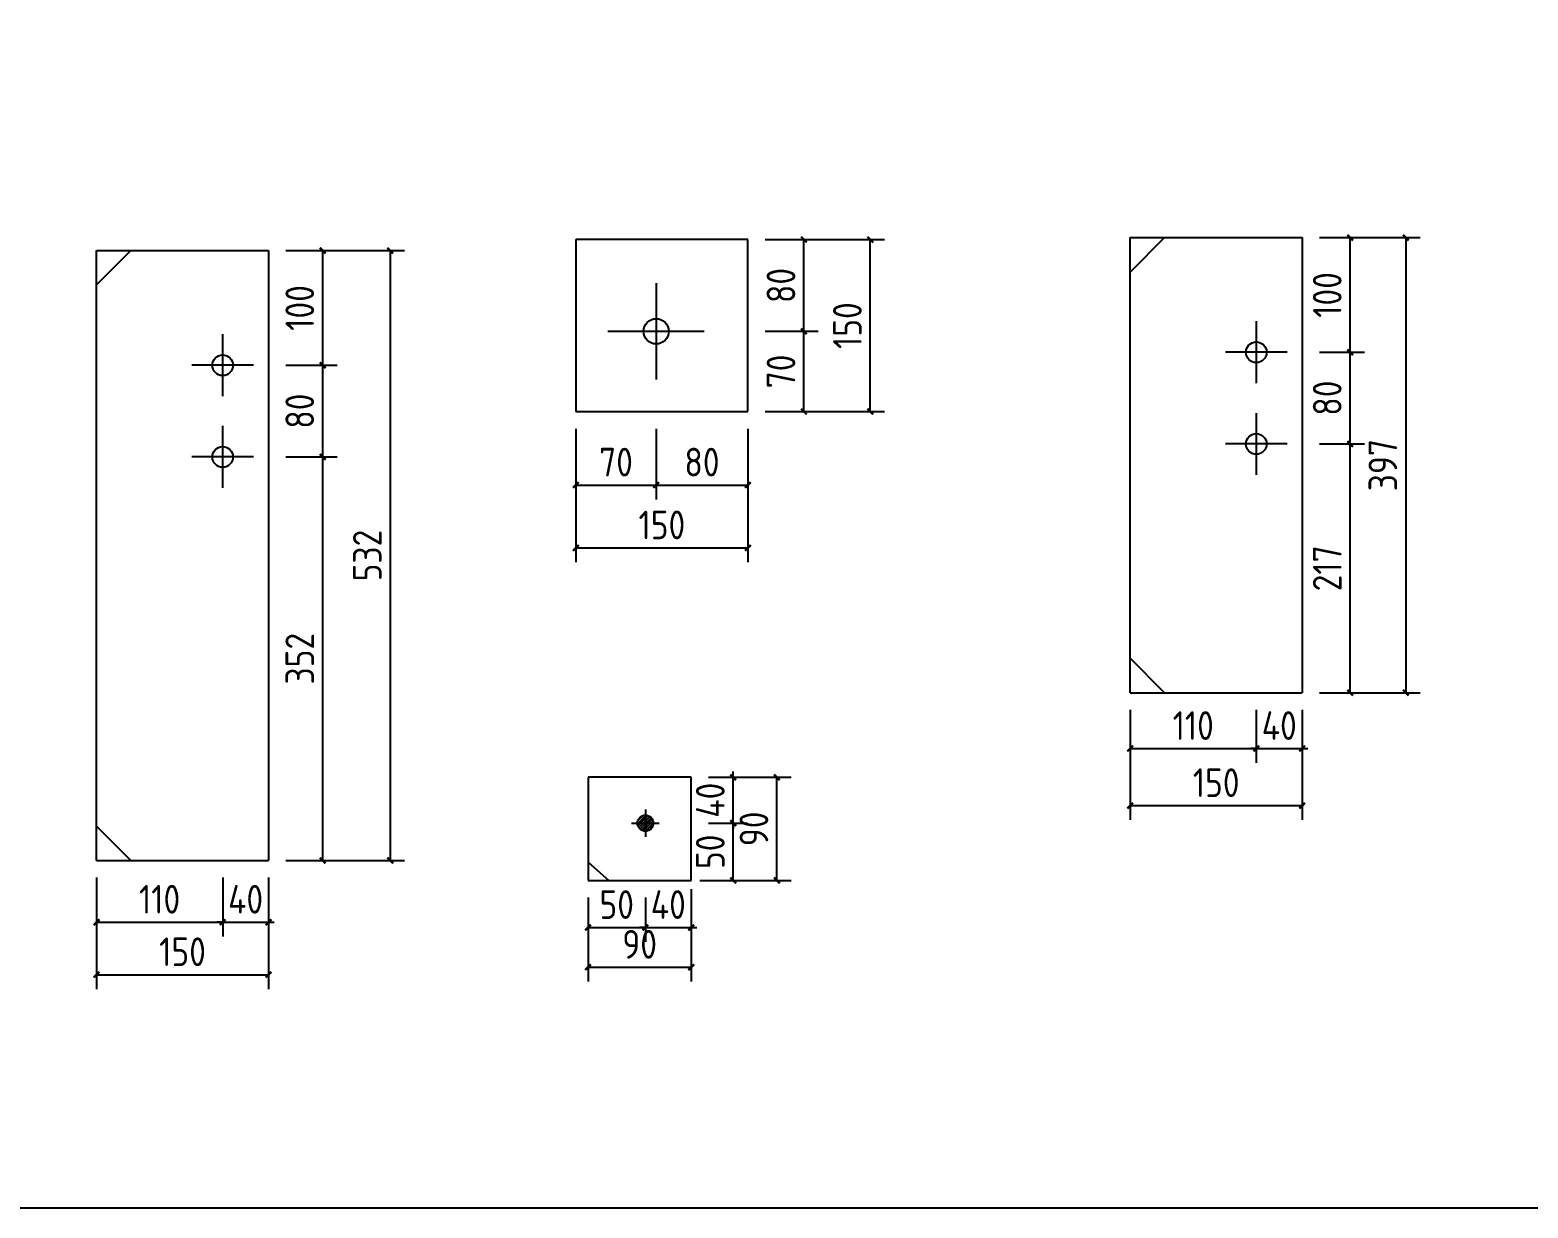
# Model space of a CAD drawing. Extents: x 810015 to 1451442, y -271755 to 145013.
# Drawn here: x 835814 to 861945, y -171646 to -151091 of the extents above; entities that cross this region are included whole.
import ezdxf

# ---------------------------------------------------------------- set-up
doc = ezdxf.new("R2010")
doc.units = 0
doc.header["$LTSCALE"] = 1000
doc.header["$MEASUREMENT"] = 0
doc.styles.get("Standard").update_dxf_attribs({"font": 'gbenor.shx', "bigfont": 'gbcbig.shx'})
doc.dimstyles.get("Standard").update_dxf_attribs({"dimscale": 100, "dimtxt": 2.5, "dimasz": 1, "dimexe": 2.5, "dimexo": 3, "dimgap": 1.5, "dimtad": 1, "dimdec": 0, "dimzin": 0, "dimdsep": 46, "dimtxsty": 'Standard', "dimblk": 'ARCHTICK', "dimcen": 0.09, "dimadec": 0, "dimazin": 0, "dimtfac": 1, "dimtdec": 0, "dimtix": 1, "dimtmove": 2, "dimatfit": 3, "dimfxl": 1, "dimtolj": 1, "dimtzin": 0, "dimarcsym": 0})

# ---------------------------------------------------------------- blocks, each defined once
blk = doc.blocks.new('_ArchTick')
at = {"color": 0, "linetype": 'ByBlock', "const_width": 0.4}
blk.add_lwpolyline([(-0.5, -0.5), (0.5, 0.5)], dxfattribs=at)
blk = doc.blocks.new('*D169')
at = {"color": 0, "lineweight": -2}
for p, q in [((847648, -164930), (848331, -164930)), ((848081, -165930), (848081, -164930)), ((847648, -165930), (848331, -165930))]:
    blk.add_line(p, q, dxfattribs=at)
at = {"layer": 'Defpoints', "color": 0}
for p in [(847348, -164930), (848081, -164930), (847348, -165930)]:
    blk.add_point(p, dxfattribs=at)
at = {"color": 0, "lineweight": -2, "xscale": 100, "yscale": 100, "zscale": 100}
for p, rotation in [((848081, -164930), 90), ((848081, -165930), 270)]:
    blk.add_blockref('_ArchTick', p, dxfattribs=dict(at, rotation=rotation))
at = {"color": 0, "insert": (847681, -165430), "char_height": 500, "attachment_point": 5, "rotation": 90}
blk.add_mtext('\\A1;50', dxfattribs=at)
blk = doc.blocks.new('*D170')
at = {"color": 0, "lineweight": -2}
for p, q in [((848081, -164130), (848081, -164030)), ((847648, -164130), (848331, -164130)), ((848081, -164930), (848081, -164130)), ((847826, -164930), (847831, -164930)), ((848081, -164930), (848081, -165030))]:
    blk.add_line(p, q, dxfattribs=at)
at = {"layer": 'Defpoints', "color": 0}
for p in [(847348, -164130), (848081, -164130), (848126, -164930)]:
    blk.add_point(p, dxfattribs=at)
at = {"color": 0, "lineweight": -2, "xscale": 100, "yscale": 100, "zscale": 100}
for p, rotation in [((848081, -164130), 270), ((848081, -164930), 90)]:
    blk.add_blockref('_ArchTick', p, dxfattribs=dict(at, rotation=rotation))
at = {"color": 0, "insert": (847681, -164530), "char_height": 500, "attachment_point": 5, "rotation": 90}
blk.add_mtext('\\A1;40', dxfattribs=at)
blk = doc.blocks.new('*D794')
at = {"color": 0, "lineweight": -2}
for p, q in [((845548, -166230), (845548, -167001)), ((846548, -166230), (846548, -167001)), ((845548, -166751), (846548, -166751))]:
    blk.add_line(p, q, dxfattribs=at)
at = {"layer": 'Defpoints', "color": 0}
for p in [(845548, -165930), (846548, -165930), (846548, -166751)]:
    blk.add_point(p, dxfattribs=at)
at = {"color": 0, "lineweight": -2, "xscale": 100, "yscale": 100, "zscale": 100, "rotation": 180}
blk.add_blockref('_ArchTick', (845548, -166751), dxfattribs=at)
at = {"color": 0, "lineweight": -2, "xscale": 100, "yscale": 100, "zscale": 100}
blk.add_blockref('_ArchTick', (846548, -166751), dxfattribs=at)
at = {"color": 0, "insert": (846048, -166351), "char_height": 500, "attachment_point": 5}
blk.add_mtext('\\A1;50', dxfattribs=at)
blk = doc.blocks.new('*D171')
at = {"color": 0, "lineweight": -2}
for p, q in [((846548, -166230), (846548, -167001)), ((847348, -166230), (847348, -167001)), ((846548, -166751), (846448, -166751)), ((846548, -166751), (847348, -166751)), ((847348, -166751), (847448, -166751))]:
    blk.add_line(p, q, dxfattribs=at)
at = {"layer": 'Defpoints', "color": 0}
for p in [(846548, -165930), (847348, -165930), (847348, -166751)]:
    blk.add_point(p, dxfattribs=at)
at = {"color": 0, "lineweight": -2, "xscale": 100, "yscale": 100, "zscale": 100}
blk.add_blockref('_ArchTick', (846548, -166751), dxfattribs=at)
at = {"color": 0, "lineweight": -2, "xscale": 100, "yscale": 100, "zscale": 100, "rotation": 180}
blk.add_blockref('_ArchTick', (847348, -166751), dxfattribs=at)
at = {"color": 0, "insert": (846948, -166351), "char_height": 500, "attachment_point": 5}
blk.add_mtext('\\A1;40', dxfattribs=at)
blk = doc.blocks.new('*D172')
at = {"color": 0, "lineweight": -2}
for p, q in [((847348, -166083), (847348, -167694)), ((845548, -166230), (845548, -167694)), ((845548, -167444), (847348, -167444))]:
    blk.add_line(p, q, dxfattribs=at)
at = {"layer": 'Defpoints', "color": 0}
for p in [(845548, -165930), (847348, -165783), (847348, -167444)]:
    blk.add_point(p, dxfattribs=at)
at = {"color": 0, "lineweight": -2, "xscale": 100, "yscale": 100, "zscale": 100, "rotation": 180}
blk.add_blockref('_ArchTick', (845548, -167444), dxfattribs=at)
at = {"color": 0, "lineweight": -2, "xscale": 100, "yscale": 100, "zscale": 100}
blk.add_blockref('_ArchTick', (847348, -167444), dxfattribs=at)
at = {"color": 0, "insert": (846448, -167044), "char_height": 500, "attachment_point": 5}
blk.add_mtext('\\A1;90', dxfattribs=at)
blk = doc.blocks.new('*D795')
at = {"color": 0, "lineweight": -2}
for p, q in [((847648, -164130), (849092, -164130)), ((848842, -165930), (848842, -164130)), ((847496, -165930), (849092, -165930))]:
    blk.add_line(p, q, dxfattribs=at)
at = {"layer": 'Defpoints', "color": 0}
for p in [(847348, -164130), (848842, -164130), (847196, -165930)]:
    blk.add_point(p, dxfattribs=at)
at = {"color": 0, "lineweight": -2, "xscale": 100, "yscale": 100, "zscale": 100}
for p, rotation in [((848842, -164130), 90), ((848842, -165930), 270)]:
    blk.add_blockref('_ArchTick', p, dxfattribs=dict(at, rotation=rotation))
at = {"color": 0, "insert": (848442, -165030), "char_height": 500, "attachment_point": 5, "rotation": 90}
blk.add_mtext('\\A1;90', dxfattribs=at)
blk = doc.blocks.new('*D796')
at = {"color": 0, "lineweight": -2}
for p, q in [((845336, -158049), (845336, -159281)), ((846736, -158049), (846736, -159281)), ((845336, -159031), (846736, -159031))]:
    blk.add_line(p, q, dxfattribs=at)
at = {"layer": 'Defpoints', "color": 0}
for p in [(845336, -157749), (846736, -157749), (846736, -159031)]:
    blk.add_point(p, dxfattribs=at)
at = {"color": 0, "lineweight": -2, "xscale": 100, "yscale": 100, "zscale": 100, "rotation": 180}
blk.add_blockref('_ArchTick', (845336, -159031), dxfattribs=at)
at = {"color": 0, "lineweight": -2, "xscale": 100, "yscale": 100, "zscale": 100}
blk.add_blockref('_ArchTick', (846736, -159031), dxfattribs=at)
at = {"color": 0, "insert": (846036, -158631), "char_height": 500, "attachment_point": 5}
blk.add_mtext('\\A1;70', dxfattribs=at)
blk = doc.blocks.new('*D797')
at = {"color": 0, "lineweight": -2}
for p, q in [((846736, -158049), (846736, -159281)), ((848336, -158049), (848336, -159281)), ((846736, -159031), (848336, -159031))]:
    blk.add_line(p, q, dxfattribs=at)
at = {"layer": 'Defpoints', "color": 0}
for p in [(846736, -157749), (848336, -157749), (848336, -159031)]:
    blk.add_point(p, dxfattribs=at)
at = {"color": 0, "lineweight": -2, "xscale": 100, "yscale": 100, "zscale": 100, "rotation": 180}
blk.add_blockref('_ArchTick', (846736, -159031), dxfattribs=at)
at = {"color": 0, "lineweight": -2, "xscale": 100, "yscale": 100, "zscale": 100}
blk.add_blockref('_ArchTick', (848336, -159031), dxfattribs=at)
at = {"color": 0, "insert": (847536, -158631), "char_height": 500, "attachment_point": 5}
blk.add_mtext('\\A1;80', dxfattribs=at)
blk = doc.blocks.new('*D173')
at = {"color": 0, "lineweight": -2}
for p, q in [((848636, -156349), (849564, -156349)), ((849314, -157749), (849314, -156349)), ((848636, -157749), (849564, -157749))]:
    blk.add_line(p, q, dxfattribs=at)
at = {"layer": 'Defpoints', "color": 0}
for p in [(848336, -156349), (849314, -156349), (848336, -157749)]:
    blk.add_point(p, dxfattribs=at)
at = {"color": 0, "lineweight": -2, "xscale": 100, "yscale": 100, "zscale": 100}
for p, rotation in [((849314, -156349), 90), ((849314, -157749), 270)]:
    blk.add_blockref('_ArchTick', p, dxfattribs=dict(at, rotation=rotation))
at = {"color": 0, "insert": (848914, -157049), "char_height": 500, "attachment_point": 5, "rotation": 90}
blk.add_mtext('\\A1;70', dxfattribs=at)
blk = doc.blocks.new('*D798')
at = {"color": 0, "lineweight": -2}
for p, q in [((848636, -154749), (849564, -154749)), ((849314, -156349), (849314, -154749)), ((848636, -156349), (849564, -156349))]:
    blk.add_line(p, q, dxfattribs=at)
at = {"layer": 'Defpoints', "color": 0}
for p in [(848336, -154749), (849314, -154749), (848336, -156349)]:
    blk.add_point(p, dxfattribs=at)
at = {"color": 0, "lineweight": -2, "xscale": 100, "yscale": 100, "zscale": 100}
for p, rotation in [((849314, -154749), 90), ((849314, -156349), 270)]:
    blk.add_blockref('_ArchTick', p, dxfattribs=dict(at, rotation=rotation))
at = {"color": 0, "insert": (848914, -155549), "char_height": 500, "attachment_point": 5, "rotation": 90}
blk.add_mtext('\\A1;80', dxfattribs=at)
blk = doc.blocks.new('*D174')
at = {"color": 0, "lineweight": -2}
for p, q in [((845336, -158049), (845336, -160377)), ((848336, -158049), (848336, -160377)), ((845336, -160127), (848336, -160127))]:
    blk.add_line(p, q, dxfattribs=at)
at = {"layer": 'Defpoints', "color": 0}
for p in [(845336, -157749), (848336, -157749), (848336, -160127)]:
    blk.add_point(p, dxfattribs=at)
at = {"color": 0, "lineweight": -2, "xscale": 100, "yscale": 100, "zscale": 100, "rotation": 180}
blk.add_blockref('_ArchTick', (845336, -160127), dxfattribs=at)
at = {"color": 0, "lineweight": -2, "xscale": 100, "yscale": 100, "zscale": 100}
blk.add_blockref('_ArchTick', (848336, -160127), dxfattribs=at)
at = {"color": 0, "insert": (846836, -159727), "char_height": 500, "attachment_point": 5}
blk.add_mtext('\\A1;150', dxfattribs=at)
blk = doc.blocks.new('*D175')
at = {"color": 0, "lineweight": -2}
for p, q in [((848636, -154749), (850722, -154749)), ((850472, -157749), (850472, -154749)), ((848636, -157749), (850722, -157749))]:
    blk.add_line(p, q, dxfattribs=at)
at = {"layer": 'Defpoints', "color": 0}
for p in [(848336, -154749), (850472, -154749), (848336, -157749)]:
    blk.add_point(p, dxfattribs=at)
at = {"color": 0, "lineweight": -2, "xscale": 100, "yscale": 100, "zscale": 100}
for p, rotation in [((850472, -154749), 90), ((850472, -157749), 270)]:
    blk.add_blockref('_ArchTick', p, dxfattribs=dict(at, rotation=rotation))
at = {"color": 0, "insert": (850072, -156249), "char_height": 500, "attachment_point": 5, "rotation": 90}
blk.add_mtext('\\A1;150', dxfattribs=at)
blk = doc.blocks.new('*D829')
at = {"color": 0, "lineweight": -2}
for p, q in [((836975, -165881), (836975, -166908)), ((839175, -165881), (839175, -166908)), ((836975, -166658), (839175, -166658))]:
    blk.add_line(p, q, dxfattribs=at)
at = {"layer": 'Defpoints', "color": 0}
for p in [(836975, -165581), (839175, -165581), (839175, -166658)]:
    blk.add_point(p, dxfattribs=at)
at = {"color": 0, "lineweight": -2, "xscale": 100, "yscale": 100, "zscale": 100, "rotation": 180}
blk.add_blockref('_ArchTick', (836975, -166658), dxfattribs=at)
at = {"color": 0, "lineweight": -2, "xscale": 100, "yscale": 100, "zscale": 100}
blk.add_blockref('_ArchTick', (839175, -166658), dxfattribs=at)
at = {"color": 0, "insert": (838075, -166258), "char_height": 500, "attachment_point": 5}
blk.add_mtext('\\A1;110', dxfattribs=at)
blk = doc.blocks.new('*D830')
at = {"color": 0, "lineweight": -2}
for p, q in [((839175, -165881), (839175, -166908)), ((839975, -165881), (839975, -166908)), ((839175, -166658), (839075, -166658)), ((839175, -166658), (839975, -166658)), ((839975, -166658), (840075, -166658))]:
    blk.add_line(p, q, dxfattribs=at)
at = {"layer": 'Defpoints', "color": 0}
for p in [(839175, -165581), (839975, -165581), (839975, -166658)]:
    blk.add_point(p, dxfattribs=at)
at = {"color": 0, "lineweight": -2, "xscale": 100, "yscale": 100, "zscale": 100}
blk.add_blockref('_ArchTick', (839175, -166658), dxfattribs=at)
at = {"color": 0, "lineweight": -2, "xscale": 100, "yscale": 100, "zscale": 100, "rotation": 180}
blk.add_blockref('_ArchTick', (839975, -166658), dxfattribs=at)
at = {"color": 0, "insert": (839575, -166258), "char_height": 500, "attachment_point": 5}
blk.add_mtext('\\A1;40', dxfattribs=at)
blk = doc.blocks.new('*D188')
at = {"color": 0, "lineweight": -2}
for p, q in [((836975, -165881), (836975, -167824)), ((839975, -165881), (839975, -167824)), ((836975, -167574), (839975, -167574))]:
    blk.add_line(p, q, dxfattribs=at)
at = {"layer": 'Defpoints', "color": 0}
for p in [(836975, -165581), (839975, -165581), (839975, -167574)]:
    blk.add_point(p, dxfattribs=at)
at = {"color": 0, "lineweight": -2, "xscale": 100, "yscale": 100, "zscale": 100, "rotation": 180}
blk.add_blockref('_ArchTick', (836975, -167574), dxfattribs=at)
at = {"color": 0, "lineweight": -2, "xscale": 100, "yscale": 100, "zscale": 100}
blk.add_blockref('_ArchTick', (839975, -167574), dxfattribs=at)
at = {"color": 0, "insert": (838475, -167174), "char_height": 500, "attachment_point": 5}
blk.add_mtext('\\A1;150', dxfattribs=at)
blk = doc.blocks.new('*D189')
at = {"color": 0, "lineweight": -2}
for p, q in [((840275, -158541), (841170, -158541)), ((840920, -165581), (840920, -158541)), ((840275, -165581), (841170, -165581))]:
    blk.add_line(p, q, dxfattribs=at)
at = {"layer": 'Defpoints', "color": 0}
for p in [(839975, -158541), (840920, -158541), (839975, -165581)]:
    blk.add_point(p, dxfattribs=at)
at = {"color": 0, "lineweight": -2, "xscale": 100, "yscale": 100, "zscale": 100}
for p, rotation in [((840920, -158541), 90), ((840920, -165581), 270)]:
    blk.add_blockref('_ArchTick', p, dxfattribs=dict(at, rotation=rotation))
at = {"color": 0, "insert": (840520, -162061), "char_height": 500, "attachment_point": 5, "rotation": 90}
blk.add_mtext('\\A1;352', dxfattribs=at)
blk = doc.blocks.new('*D190')
at = {"color": 0, "lineweight": -2}
for p, q in [((840275, -156941), (841170, -156941)), ((840920, -158541), (840920, -156941)), ((840275, -158541), (841170, -158541))]:
    blk.add_line(p, q, dxfattribs=at)
at = {"layer": 'Defpoints', "color": 0}
for p in [(839975, -156941), (840920, -156941), (839975, -158541)]:
    blk.add_point(p, dxfattribs=at)
at = {"color": 0, "lineweight": -2, "xscale": 100, "yscale": 100, "zscale": 100}
for p, rotation in [((840920, -156941), 90), ((840920, -158541), 270)]:
    blk.add_blockref('_ArchTick', p, dxfattribs=dict(at, rotation=rotation))
at = {"color": 0, "insert": (840520, -157741), "char_height": 500, "attachment_point": 5, "rotation": 90}
blk.add_mtext('\\A1;80', dxfattribs=at)
blk = doc.blocks.new('*D831')
at = {"color": 0, "lineweight": -2}
for p, q in [((840275, -154941), (841170, -154941)), ((840920, -156941), (840920, -154941)), ((840275, -156941), (841170, -156941))]:
    blk.add_line(p, q, dxfattribs=at)
at = {"layer": 'Defpoints', "color": 0}
for p in [(839975, -154941), (840920, -154941), (839975, -156941)]:
    blk.add_point(p, dxfattribs=at)
at = {"color": 0, "lineweight": -2, "xscale": 100, "yscale": 100, "zscale": 100}
for p, rotation in [((840920, -154941), 90), ((840920, -156941), 270)]:
    blk.add_blockref('_ArchTick', p, dxfattribs=dict(at, rotation=rotation))
at = {"color": 0, "insert": (840520, -155941), "char_height": 500, "attachment_point": 5, "rotation": 90}
blk.add_mtext('\\A1;100', dxfattribs=at)
blk = doc.blocks.new('*D191')
at = {"color": 0, "lineweight": -2}
for p, q in [((840275, -154941), (842348, -154941)), ((842098, -154941), (842098, -165581)), ((840275, -165581), (842348, -165581))]:
    blk.add_line(p, q, dxfattribs=at)
at = {"layer": 'Defpoints', "color": 0}
for p in [(839975, -154941), (839975, -165581), (842098, -165581)]:
    blk.add_point(p, dxfattribs=at)
at = {"color": 0, "lineweight": -2, "xscale": 100, "yscale": 100, "zscale": 100}
for p, rotation in [((842098, -154941), 90), ((842098, -165581), 270)]:
    blk.add_blockref('_ArchTick', p, dxfattribs=dict(at, rotation=rotation))
at = {"color": 0, "insert": (841698, -160261), "char_height": 500, "attachment_point": 5, "rotation": 90}
blk.add_mtext('\\A1;532', dxfattribs=at)
blk = doc.blocks.new('*D832')
at = {"color": 0, "lineweight": -2}
for p, q in [((855005, -162954), (855005, -163878)), ((857205, -162954), (857205, -163878)), ((855005, -163628), (857205, -163628))]:
    blk.add_line(p, q, dxfattribs=at)
at = {"layer": 'Defpoints', "color": 0}
for p in [(855005, -162654), (857205, -162654), (857205, -163628)]:
    blk.add_point(p, dxfattribs=at)
at = {"color": 0, "lineweight": -2, "xscale": 100, "yscale": 100, "zscale": 100, "rotation": 180}
blk.add_blockref('_ArchTick', (855005, -163628), dxfattribs=at)
at = {"color": 0, "lineweight": -2, "xscale": 100, "yscale": 100, "zscale": 100}
blk.add_blockref('_ArchTick', (857205, -163628), dxfattribs=at)
at = {"color": 0, "insert": (856105, -163228), "char_height": 500, "attachment_point": 5}
blk.add_mtext('\\A1;110', dxfattribs=at)
blk = doc.blocks.new('*D833')
at = {"color": 0, "lineweight": -2}
for p, q in [((857205, -162954), (857205, -163878)), ((858005, -162954), (858005, -163878)), ((857205, -163628), (857105, -163628)), ((857205, -163628), (858005, -163628)), ((858005, -163628), (858105, -163628))]:
    blk.add_line(p, q, dxfattribs=at)
at = {"layer": 'Defpoints', "color": 0}
for p in [(857205, -162654), (858005, -162654), (858005, -163628)]:
    blk.add_point(p, dxfattribs=at)
at = {"color": 0, "lineweight": -2, "xscale": 100, "yscale": 100, "zscale": 100}
blk.add_blockref('_ArchTick', (857205, -163628), dxfattribs=at)
at = {"color": 0, "lineweight": -2, "xscale": 100, "yscale": 100, "zscale": 100, "rotation": 180}
blk.add_blockref('_ArchTick', (858005, -163628), dxfattribs=at)
at = {"color": 0, "insert": (857605, -163228), "char_height": 500, "attachment_point": 5}
blk.add_mtext('\\A1;40', dxfattribs=at)
blk = doc.blocks.new('*D192')
at = {"color": 0, "lineweight": -2}
for p, q in [((855005, -162954), (855005, -164874)), ((858005, -162954), (858005, -164874)), ((855005, -164624), (858005, -164624))]:
    blk.add_line(p, q, dxfattribs=at)
at = {"layer": 'Defpoints', "color": 0}
for p in [(855005, -162654), (858005, -162654), (858005, -164624)]:
    blk.add_point(p, dxfattribs=at)
at = {"color": 0, "lineweight": -2, "xscale": 100, "yscale": 100, "zscale": 100, "rotation": 180}
blk.add_blockref('_ArchTick', (855005, -164624), dxfattribs=at)
at = {"color": 0, "lineweight": -2, "xscale": 100, "yscale": 100, "zscale": 100}
blk.add_blockref('_ArchTick', (858005, -164624), dxfattribs=at)
at = {"color": 0, "insert": (856505, -164224), "char_height": 500, "attachment_point": 5}
blk.add_mtext('\\A1;150', dxfattribs=at)
blk = doc.blocks.new('*D193')
at = {"color": 0, "lineweight": -2}
for p, q in [((858305, -158314), (859092, -158314)), ((858842, -162654), (858842, -158314)), ((858305, -162654), (859092, -162654))]:
    blk.add_line(p, q, dxfattribs=at)
at = {"layer": 'Defpoints', "color": 0}
for p in [(858005, -158314), (858842, -158314), (858005, -162654)]:
    blk.add_point(p, dxfattribs=at)
at = {"color": 0, "lineweight": -2, "xscale": 100, "yscale": 100, "zscale": 100}
for p, rotation in [((858842, -158314), 90), ((858842, -162654), 270)]:
    blk.add_blockref('_ArchTick', p, dxfattribs=dict(at, rotation=rotation))
at = {"color": 0, "insert": (858442, -160484), "char_height": 500, "attachment_point": 5, "rotation": 90}
blk.add_mtext('\\A1;217', dxfattribs=at)
blk = doc.blocks.new('*D194')
at = {"color": 0, "lineweight": -2}
for p, q in [((858305, -156714), (859092, -156714)), ((858842, -158314), (858842, -156714)), ((858305, -158314), (859092, -158314))]:
    blk.add_line(p, q, dxfattribs=at)
at = {"layer": 'Defpoints', "color": 0}
for p in [(858005, -156714), (858842, -156714), (858005, -158314)]:
    blk.add_point(p, dxfattribs=at)
at = {"color": 0, "lineweight": -2, "xscale": 100, "yscale": 100, "zscale": 100}
for p, rotation in [((858842, -156714), 90), ((858842, -158314), 270)]:
    blk.add_blockref('_ArchTick', p, dxfattribs=dict(at, rotation=rotation))
at = {"color": 0, "insert": (858442, -157514), "char_height": 500, "attachment_point": 5, "rotation": 90}
blk.add_mtext('\\A1;80', dxfattribs=at)
blk = doc.blocks.new('*D834')
at = {"color": 0, "lineweight": -2}
for p, q in [((858305, -154714), (859092, -154714)), ((858842, -156714), (858842, -154714)), ((858305, -156714), (859092, -156714))]:
    blk.add_line(p, q, dxfattribs=at)
at = {"layer": 'Defpoints', "color": 0}
for p in [(858005, -154714), (858842, -154714), (858005, -156714)]:
    blk.add_point(p, dxfattribs=at)
at = {"color": 0, "lineweight": -2, "xscale": 100, "yscale": 100, "zscale": 100}
for p, rotation in [((858842, -154714), 90), ((858842, -156714), 270)]:
    blk.add_blockref('_ArchTick', p, dxfattribs=dict(at, rotation=rotation))
at = {"color": 0, "insert": (858442, -155714), "char_height": 500, "attachment_point": 5, "rotation": 90}
blk.add_mtext('\\A1;100', dxfattribs=at)
blk = doc.blocks.new('*D195')
at = {"color": 0, "lineweight": -2}
for p, q in [((858305, -154714), (860063, -154714)), ((859813, -154714), (859813, -162654)), ((858305, -162654), (860063, -162654))]:
    blk.add_line(p, q, dxfattribs=at)
at = {"layer": 'Defpoints', "color": 0}
for p in [(858005, -154714), (858005, -162654), (859813, -162654)]:
    blk.add_point(p, dxfattribs=at)
at = {"color": 0, "lineweight": -2, "xscale": 100, "yscale": 100, "zscale": 100}
for p, rotation in [((859813, -154714), 90), ((859813, -162654), 270)]:
    blk.add_blockref('_ArchTick', p, dxfattribs=dict(at, rotation=rotation))
at = {"color": 0, "insert": (859413, -158684), "char_height": 500, "attachment_point": 5, "rotation": 90}
blk.add_mtext('\\A1;397', dxfattribs=at)

msp = doc.modelspace()

# ---------------------------------------------------------------- hatches: boundary and pattern name
h = msp.add_hatch()
h.set_pattern_fill('ANSI31', color=256, scale=20, style=0)
h.set_pattern_definition([(45, (391098.318, -322556.347), (-22.4506403, 22.4506403), [])])
h.paths.add_polyline_path([(846548.3, -164790.3, 0.4142136), (846408.3, -164930.3), (846548.3, -164930.3)])
h.paths.add_polyline_path([(846548.3, -164930.3), (846408.3, -164930.3, 0.4142136), (846548.3, -165070.3)])
h.paths.add_polyline_path([(846688.3, -164930.3), (846548.3, -164930.3), (846548.3, -165070.3, 0.4142136)])
h.paths.add_polyline_path([(846548.3, -164790.3), (846548.3, -164930.3), (846688.3, -164930.3, 0.4142136)])

# ---------------------------------------------------------------- linework, layer by layer
at = {"color": 2}
for p, q in [((836974.7, -165580.5), (836974.7, -154940.5)), ((836974.7, -154940.5), (839974.7, -154940.5)), ((837574.7, -154940.5), (836974.7, -155540.5)), ((839974.7, -154940.5), (839974.7, -165580.5)), ((845336.1, -154748.7), (845336.1, -157748.7)), ((848336.1, -154748.7), (845336.1, -154748.7)), ((848336.1, -157748.7), (848336.1, -154748.7)), ((855004.8, -162654.2), (855004.8, -154714.2)), ((855004.8, -154714.2), (858004.8, -154714.2)), ((855604.8, -154714.2), (855004.8, -155314.2)), ((858004.8, -154714.2), (858004.8, -162654.2)), ((845336.1, -157748.7), (848336.1, -157748.7)), ((855604.8, -162654.2), (855004.8, -162054.2)), ((855004.8, -162654.2), (858004.8, -162654.2)), ((847348.3, -164130.3), (845548.3, -164130.3)), ((845548.3, -164130.3), (845548.3, -165930.3)), ((847348.3, -165930.3), (847348.3, -164130.3)), ((837574.7, -165580.5), (836974.7, -164980.5)), ((836974.7, -165580.5), (839974.7, -165580.5)), ((845548.3, -165930.3), (847348.3, -165930.3))]:
    msp.add_line(p, q, dxfattribs=at)
for p, q in [((846736.1, -155508.7), (846736.1, -157188.7)), ((857204.8, -156174.2), (857204.8, -157254.2)), ((839174.7, -156400.5), (839174.7, -157480.5)), ((845896.1, -156348.7), (847576.1, -156348.7)), ((857744.8, -156714.2), (856664.8, -156714.2)), ((839714.7, -156940.5), (838634.7, -156940.5)), ((857204.8, -157774.2), (857204.8, -158854.2)), ((839174.7, -158000.5), (839174.7, -159080.5)), ((857744.8, -158314.2), (856664.8, -158314.2)), ((839714.7, -158540.5), (838634.7, -158540.5)), ((846548.3, -164690.3), (846548.3, -165170.3)), ((846308.3, -164930.3), (846788.3, -164930.3)), ((845548.3, -165610.3), (845908.3, -165930.3))]:
    msp.add_line(p, q)
msp.add_lwpolyline([(833592.3, -129680.4), (888193.4, -129680.4), (888193.4, -171645.6), (833592.3, -171645.6)], close=True)
at = {"color": 0}
msp.add_circle((846736.1, -156348.7), 220, dxfattribs=at)
for centre, radius in [((839174.7, -156940.5), 180), ((857204.8, -156714.2), 180), ((857204.8, -158314.2), 180), ((839174.7, -158540.5), 180), ((846548.3, -164930.3), 140)]:
    msp.add_circle(centre, radius)

# ---------------------------------------------------------------- dimensions: what is measured, and where the dimension line sits
at = {"color": 3}
for base, p1, p2, picture, middle in [((849314.1, -154748.7), (848336.1, -156348.7), (848336.1, -154748.7), '*D798', (848914.1, -155548.7)), ((850471.7, -154748.7), (848336.1, -157748.7), (848336.1, -154748.7), '*D175', (850071.7, -156248.7)), ((858841.6, -154714.2), (858004.8, -156714.2), (858004.8, -154714.2), '*D834', (858441.6, -155714.2)), ((859812.8, -162654.2), (858004.8, -154714.2), (858004.8, -162654.2), '*D195', (859412.8, -158684.2)), ((840920.2, -154940.5), (839974.7, -156940.5), (839974.7, -154940.5), '*D831', (840520.2, -155940.5)), ((842097.9, -165580.5), (839974.7, -154940.5), (839974.7, -165580.5), '*D191', (841697.9, -160260.5)), ((849314.1, -156348.7), (848336.1, -157748.7), (848336.1, -156348.7), '*D173', (848914.1, -157048.7)), ((858841.6, -156714.2), (858004.8, -158314.2), (858004.8, -156714.2), '*D194', (858441.6, -157514.2)), ((840920.2, -156940.5), (839974.7, -158540.5), (839974.7, -156940.5), '*D190', (840520.2, -157740.5)), ((858841.6, -158314.2), (858004.8, -162654.2), (858004.8, -158314.2), '*D193', (858441.6, -160484.2)), ((840920.2, -158540.5), (839974.7, -165580.5), (839974.7, -158540.5), '*D189', (840520.2, -162060.5)), ((848842.2, -164130.3), (847196.1, -165930.3), (847348.3, -164130.3), '*D795', (848442.2, -165030.3)), ((848080.6, -164130.3), (848126.3, -164930.3), (847348.3, -164130.3), '*D170', (847680.6, -164530.3)), ((848080.6, -164930.3), (847348.3, -165930.3), (847348.3, -164930.3), '*D169', (847680.6, -165430.3))]:
    dim = msp.add_linear_dim(base=base, p1=p1, p2=p2, angle=90, dimstyle='Standard', override={"dimtxt": 5, "dimlfac": 0.05}, dxfattribs=at)
    dim.commit()
    dim.dimension.update_dxf_attribs({"geometry": picture, "text_midpoint": middle})
for base, p1, p2, picture, middle in [((846736.1, -159030.6), (845336.1, -157748.7), (846736.1, -157748.7), '*D796', (846036.1, -158630.6)), ((848336.1, -160126.6), (845336.1, -157748.7), (848336.1, -157748.7), '*D174', (846836.1, -159726.6)), ((848336.1, -159030.6), (846736.1, -157748.7), (848336.1, -157748.7), '*D797', (847536.1, -158630.6)), ((857204.8, -163627.6), (855004.8, -162654.2), (857204.8, -162654.2), '*D832', (856104.8, -163227.6)), ((858004.8, -164623.7), (855004.8, -162654.2), (858004.8, -162654.2), '*D192', (856504.8, -164223.7)), ((858004.8, -163627.6), (857204.8, -162654.2), (858004.8, -162654.2), '*D833', (857604.8, -163227.6)), ((839174.7, -166658.1), (836974.7, -165580.5), (839174.7, -165580.5), '*D829', (838074.7, -166258.1)), ((839974.7, -167574.2), (836974.7, -165580.5), (839974.7, -165580.5), '*D188', (838474.7, -167174.2)), ((839974.7, -166658.1), (839174.7, -165580.5), (839974.7, -165580.5), '*D830', (839574.7, -166258.1)), ((847348.3, -167443.6), (845548.3, -165930.3), (847348.3, -165782.9), '*D172', (846448.3, -167043.6)), ((846548.3, -166751.1), (845548.3, -165930.3), (846548.3, -165930.3), '*D794', (846048.3, -166351.1)), ((847348.3, -166751.1), (846548.3, -165930.3), (847348.3, -165930.3), '*D171', (846948.3, -166351.1))]:
    dim = msp.add_linear_dim(base=base, p1=p1, p2=p2, dimstyle='Standard', override={"dimtxt": 5, "dimlfac": 0.05}, dxfattribs=at)
    dim.commit()
    dim.dimension.update_dxf_attribs({"geometry": picture, "text_midpoint": middle})

doc.saveas('drawing.dxf')
